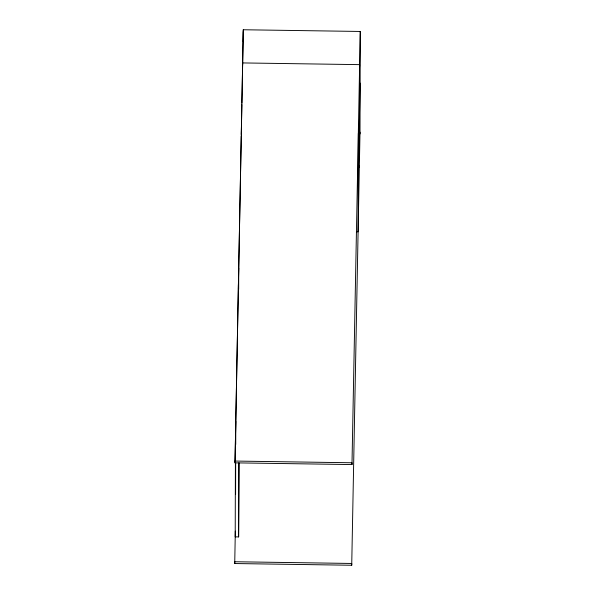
<?xml version="1.0" encoding="UTF-8"?>
<svg xmlns="http://www.w3.org/2000/svg" width="595" height="595" viewBox="0 0 595 595"><rect width="100%" height="100%" fill="white"/><g stroke="black" fill="none" stroke-linecap="round" stroke-linejoin="round"><path stroke-width="0.89" d="M234.728 563.539L234.735 561.747L351.727 563.458L351.719 565.25L234.728 563.539L235.322 531.119M360.272 31.461L351.98 464.561L234.995 462.851L243.281 29.75L360.272 31.461L360.265 33.253M235.404 462.925L235.211 536.861L238.625 536.913L239.093 463.022M235.456 444.435L235.471 437.965M235.598 494.393L235.679 462.97M235.732 444.487L235.791 421.379M238.402 289.311L238.409 284.685M238.677 289.356L238.729 268.1M238.625 536.913L238.818 462.97M241.377 134.961L241.451 126.512M242.634 64.721L242.641 62.929L359.633 64.639L359.625 66.432M243.243 41.709L243.281 29.75M351.98 464.561L351.987 462.769L234.995 461.058M358.22 182.464L358.346 133.325M359.365 167.121L359.373 165.328M360.005 133.942L360.131 83.136M360.258 33.789L360.131 82.928L358.22 182.665L358.093 231.812L356.383 231.782M234.995 462.851L236.505 383.968M236.542 382.109L239.48 228.986M239.517 227.126L241.265 136.181M241.302 134.321L241.868 104.623M241.897 103.084L243.273 31.542M351.719 565.25L360.005 132.15"/></g></svg>
